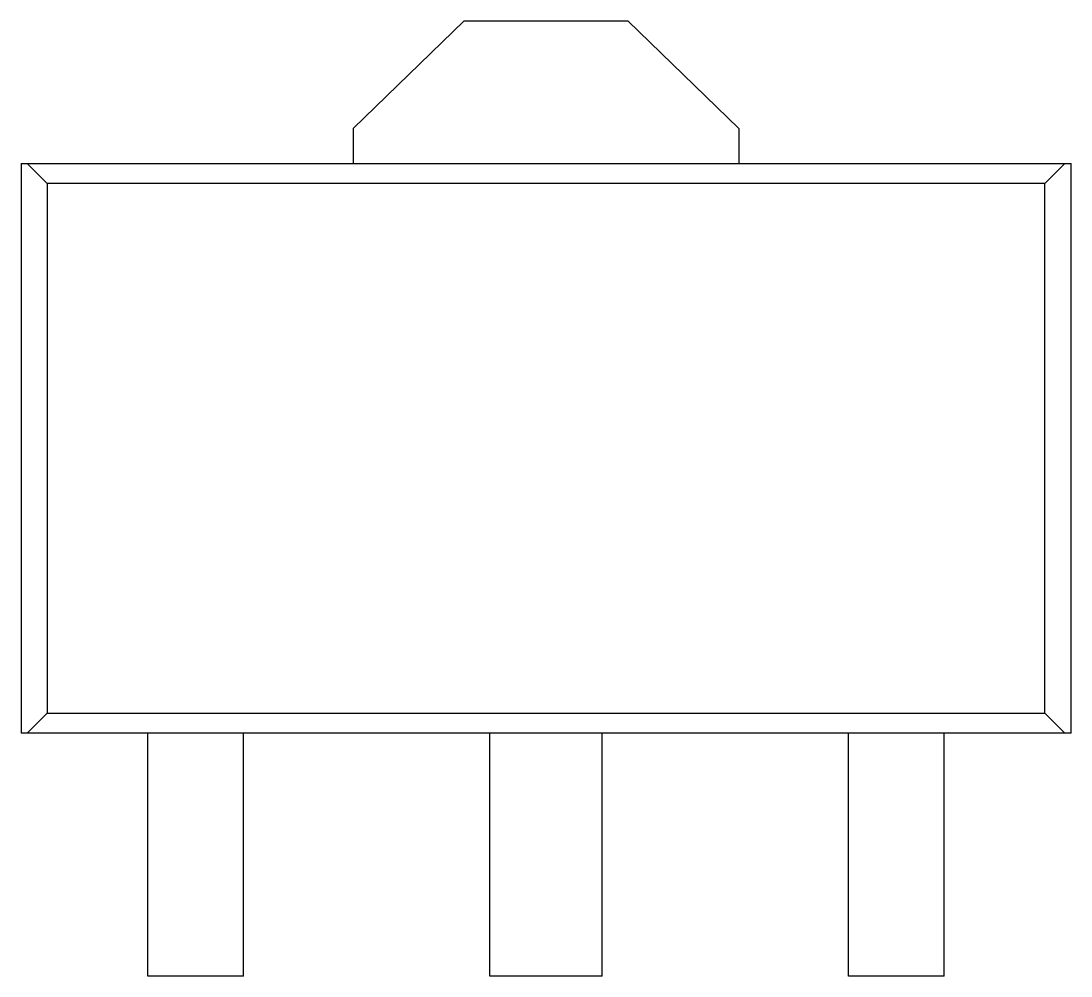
# Model space of a CAD drawing. Header units: millimetres. Extents: x -2.25 to 2.25, y -2.26 to 1.83.
import ezdxf

# ---------------------------------------------------------------- set-up
doc = ezdxf.new("R2010")
doc.units = ezdxf.units.MM

msp = doc.modelspace()

# ---------------------------------------------------------------- linework, layer by layer
at = {"color": 7, "linetype": 'Continuous', "lineweight": 25}
for p, q in [((-0.825, 1.37), (-0.35, 1.83)), ((-0.35, 1.83), (0.35, 1.83)), ((0.35, 1.83), (0.825, 1.37)), ((-0.825, 1.37), (-0.825, 1.22)), ((0.825, 1.37), (0.825, 1.22)), ((-2.2475, 1.22), (-2.2475, -1.22)), ((-2.2475, 1.22), (2.2475, 1.22)), ((-2.2209, 1.22), (-2.1356, 1.1347)), ((2.1356, 1.1347), (2.2209, 1.22)), ((2.2475, -1.22), (2.2475, 1.22)), ((-2.1356, 1.1347), (-2.1356, -1.1347)), ((2.1356, 1.1347), (-2.1356, 1.1347)), ((2.1356, -1.1347), (2.1356, 1.1347)), ((-2.1356, -1.1347), (-2.2209, -1.22)), ((-2.1356, -1.1347), (2.1356, -1.1347)), ((2.2209, -1.22), (2.1356, -1.1347)), ((2.2475, -1.22), (-2.2475, -1.22)), ((-1.705, -2.26), (-1.705, -1.22)), ((-1.295, -2.26), (-1.295, -1.22)), ((-0.24, -2.26), (-0.24, -1.22)), ((0.24, -2.26), (0.24, -1.22)), ((1.295, -2.26), (1.295, -1.22)), ((1.705, -2.26), (1.705, -1.22)), ((-1.295, -2.26), (-1.705, -2.26)), ((0.24, -2.26), (-0.24, -2.26)), ((1.705, -2.26), (1.295, -2.26))]:
    msp.add_line(p, q, dxfattribs=at)

doc.saveas('drawing.dxf')
